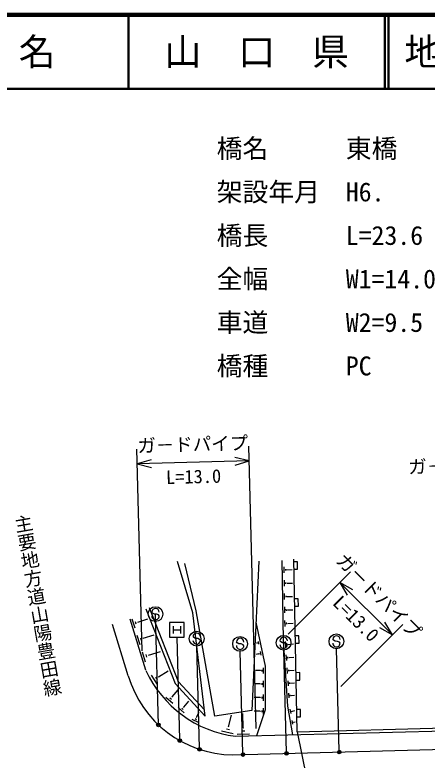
# Model space of a CAD drawing. Units: millimetres on the paper. Extents: x 40 to 680, y 20 to 380.
# Drawn here: x 317.6 to 373.5, y 279.1 to 380 of the extents above; entities that cross this region are included whole.
import ezdxf
from ezdxf.enums import TextEntityAlignment as Align

# ---------------------------------------------------------------- set-up
doc = ezdxf.new("R2010")
doc.units = ezdxf.units.MM
doc.header["$PDMODE"] = 32
doc.header["$PDSIZE"] = 0.5
for name, color, linetype, lineweight in [('S-BGD', 7, 'Continuous', 25), ('S-STR-HTXT', 7, 'Continuous', 13), ('S-STR-STR1', 1, 'Continuous', 25), ('S-STR-STRC', 7, 'Continuous', 25), ('S-TTL', 2, 'Continuous', 140), ('S-TTL-LINE', 7, 'Continuous', 50)]:
    doc.layers.add(name, color=color, linetype=linetype, lineweight=lineweight)
doc.layers.add('S-TTL-TXT', color=7, linetype='Continuous')
doc.styles.add('@ＭＳ ゴシック', font='')
doc.styles.add('ＭＳ ゴシック', font='')
doc.styles.get('@ＭＳ ゴシック').set_extended_font_data('@MS Gothic')
doc.styles.get('ＭＳ ゴシック').set_extended_font_data('MS Gothic')

msp = doc.modelspace()

# ---------------------------------------------------------------- linework, layer by layer
at = {"layer": 'S-BGD'}
for p, q in [((341.721, 299.024), (339.634, 305.969)), ((350.652, 306.027), (349.698, 285.816)), ((353.789, 306.108), (353.955, 295.326)), ((355.861, 282.923), (355.393, 306.274)), ((355.9, 305.928), (355.4, 305.918)), ((355.92, 304.928), (355.9, 305.928)), ((342.178, 299.307), (340.629, 305.721)), ((354.052, 305.258), (354.065, 304.453)), ((354.258, 304.96), (354.261, 304.758)), ((354.461, 304.887), (354.462, 304.837)), ((354.461, 304.862), (355.171, 304.873)), ((355.42, 304.918), (355.92, 304.928)), ((354.08, 303.452), (354.093, 302.643)), ((354.287, 303.152), (354.29, 302.95)), ((354.491, 303.079), (354.491, 303.029)), ((354.491, 303.054), (355.207, 303.065)), ((354.108, 301.642), (354.121, 300.829)), ((354.316, 301.34), (354.319, 301.137)), ((354.521, 301.267), (354.521, 301.216)), ((354.521, 301.242), (355.244, 301.253)), ((356, 300.929), (355.5, 300.919)), ((356.02, 299.929), (356, 300.929)), ((335.823, 299.752), (339.751, 289.711)), ((354.136, 299.828), (354.149, 299.01)), ((355.52, 299.919), (356.02, 299.929)), ((335.357, 299.57), (339.32, 289.441)), ((343.399, 285.047), (341.721, 299.024)), ((344.721, 285.041), (342.178, 299.307)), ((354.345, 299.524), (354.348, 299.32)), ((354.551, 299.451), (354.552, 299.4)), ((354.551, 299.425), (355.28, 299.436)), ((335.36, 291.249), (333.223, 298.183)), ((333.479, 298.198), (333.848, 297.002)), ((333.917, 297.842), (334.009, 297.543)), ((334.251, 297.822), (334.274, 297.747)), ((334.262, 297.784), (335.624, 298.204)), ((338.568, 297.718), (338.568, 295.718)), ((340.568, 297.718), (338.568, 297.718)), ((340.568, 295.718), (340.568, 297.718)), ((350.262, 297.764), (351.522, 291.787)), ((354.164, 298.009), (354.177, 297.187)), ((354.374, 297.704), (354.377, 297.498)), ((332.971, 290.512), (330.834, 297.446)), ((339.068, 297.218), (339.068, 296.218)), ((339.068, 296.718), (340.068, 296.718)), ((340.068, 297.218), (340.068, 296.218)), ((354.581, 297.63), (354.582, 297.579)), ((354.581, 297.604), (355.317, 297.616)), ((334.15, 296.024), (334.543, 294.747)), ((334.985, 295.582), (336.471, 296.04)), ((338.568, 295.718), (340.568, 295.718)), ((356.101, 295.93), (355.601, 295.92)), ((356.121, 294.93), (356.101, 295.93)), ((334.617, 295.643), (334.715, 295.324)), ((334.973, 295.622), (334.998, 295.542)), ((350.43, 294.921), (350.369, 294.908)), ((350.428, 294.932), (350.432, 294.911)), ((350.505, 294.981), (350.523, 294.897)), ((350.563, 295.125), (350.634, 294.788)), ((353.955, 295.326), (354.563, 286.368)), ((354.218, 295.143), (354.274, 294.32)), ((354.445, 294.848), (354.459, 294.643)), ((354.656, 294.785), (354.659, 294.734)), ((354.657, 294.76), (355.373, 294.808)), ((355.621, 294.92), (356.121, 294.93)), ((334.845, 293.767), (335.265, 292.407)), ((335.735, 293.297), (337.349, 293.794)), ((350.845, 293.788), (350.953, 293.276)), ((335.343, 293.362), (335.448, 293.022)), ((335.722, 293.339), (335.749, 293.254)), ((350.643, 293.478), (350.298, 293.405)), ((350.64, 293.494), (350.646, 293.462)), ((350.757, 293.569), (350.784, 293.441)), ((354.341, 293.332), (354.394, 292.553)), ((354.556, 293.053), (354.569, 292.858)), ((354.756, 292.993), (354.759, 292.945)), ((354.757, 292.969), (355.409, 293.013)), ((351.522, 291.787), (351.522, 285.871)), ((337.089, 290.345), (338.379, 291.173)), ((350.884, 291.198), (350.202, 291.198)), ((350.884, 291.222), (350.884, 291.173)), ((351.078, 291.295), (351.078, 291.101)), ((351.272, 291.586), (351.272, 290.81)), ((354.461, 291.564), (354.511, 290.827)), ((354.664, 291.3), (354.677, 291.116)), ((354.853, 291.244), (354.856, 291.198)), ((354.855, 291.221), (355.444, 291.261)), ((356.201, 290.931), (355.701, 290.921)), ((356.221, 289.931), (356.201, 290.931)), ((336.086, 290.564), (336.87, 289.342)), ((336.686, 290.302), (336.882, 289.997)), ((337.065, 290.384), (337.114, 290.307)), ((339.751, 289.711), (343.297, 285.891)), ((351.272, 289.8), (351.272, 288.982)), ((354.578, 289.838), (354.626, 289.142)), ((355.721, 289.921), (356.221, 289.931)), ((338.927, 287.67), (339.741, 288.622)), ((339.32, 289.441), (343.399, 285.047)), ((350.863, 289.391), (350.117, 289.391)), ((350.863, 289.417), (350.863, 289.366)), ((351.068, 289.494), (351.068, 289.289)), ((354.77, 289.589), (354.782, 289.415)), ((354.949, 289.536), (354.952, 289.492)), ((354.95, 289.514), (355.479, 289.55)), ((338.898, 287.695), (338.956, 287.645)), ((351.057, 287.65), (351.057, 287.434)), ((351.272, 287.973), (351.272, 287.111)), ((354.693, 288.153), (354.737, 287.497)), ((354.873, 287.918), (354.885, 287.754)), ((355.042, 287.868), (355.044, 287.827)), ((355.043, 287.847), (355.512, 287.879)), ((338.071, 287.603), (338.994, 286.813)), ((338.614, 287.538), (338.845, 287.34)), ((340.496, 286.247), (341.191, 287.06)), ((350.842, 287.542), (350.029, 287.542)), ((350.842, 287.569), (350.842, 287.515)), ((339.728, 286.186), (340.556, 285.479)), ((340.215, 286.128), (340.422, 285.951)), ((340.47, 286.269), (340.521, 286.225)), ((349.698, 285.816), (344.721, 285.041)), ((350.842, 285.692), (350.029, 285.692)), ((351.522, 285.871), (350.348, 282.378)), ((350.842, 285.719), (350.842, 285.665)), ((351.057, 285.8), (351.057, 285.585)), ((351.272, 286.123), (351.272, 285.262)), ((354.563, 286.368), (355.222, 282.506)), ((354.885, 285.971), (354.984, 285.391)), ((355.067, 285.778), (355.091, 285.633)), ((355.221, 285.748), (355.227, 285.712)), ((355.224, 285.73), (355.557, 285.787)), ((356.301, 285.932), (355.801, 285.922)), ((356.321, 284.932), (356.301, 285.932)), ((341.577, 284.647), (342.466, 284.217)), ((342.018, 284.708), (342.24, 284.601)), ((342.209, 284.89), (342.264, 284.863)), ((342.237, 284.877), (342.58, 285.587)), ((346.577, 283.607), (346.944, 285.153)), ((348.542, 283.433), (348.491, 285.377)), ((355.821, 284.922), (356.321, 284.932)), ((346.626, 283.595), (346.528, 283.618)), ((355.148, 284.427), (355.227, 283.964)), ((355.294, 284.273), (355.314, 284.157)), ((355.417, 284.249), (355.422, 284.22)), ((355.42, 284.235), (355.587, 284.264)), ((347.175, 282.637), (345.606, 283.009)), ((346.68, 283.168), (346.288, 283.261)), ((347.496, 282.303), (380.68, 283.174)), ((349.416, 282.604), (347.713, 282.559)), ((348.766, 283.013), (348.34, 283.001)), ((348.595, 283.434), (348.489, 283.431)), ((355.861, 282.923), (379.453, 283.542)), ((347.13, 279.793), (380.746, 280.674))]:
    msp.add_line(p, q, dxfattribs=at)
for centre, radius, start, end in [((349.49, 297.721), 15.546, 204.72312, 262.63037), ((347.309, 294.739), 14.947, 196.42722, 269.31591)]:
    msp.add_arc(centre, radius, start, end, dxfattribs=at)
at = {"layer": 'S-STR-STR1'}
msp.add_line((355.861, 282.923), (358.858, 268.196), dxfattribs=at)
at = {"layer": 'S-STR-STRC'}
for p, q in [((334.836, 293.865), (334.119, 321.191)), ((350.322, 283.378), (349.32, 321.589)), ((349.372, 319.59), (347.428, 320.057)), ((336.089, 319.759), (334.172, 319.191)), ((349.372, 319.59), (334.172, 319.191)), ((334.172, 319.191), (336.116, 318.724)), ((347.455, 319.022), (349.372, 319.59)), ((354.66, 296.151), (363.067, 304.558)), ((368.756, 296.04), (361.653, 303.143)), ((363.385, 302.143), (361.653, 303.143)), ((361.653, 303.143), (362.653, 301.411)), ((336.272, 298.994), (336.172, 299.112)), ((336.516, 298.854), (336.272, 298.994)), ((336.817, 298.852), (336.516, 298.854)), ((337.06, 283.858), (336.667, 298.853)), ((337.062, 298.74), (336.817, 298.852)), ((337.168, 298.604), (337.062, 298.74)), ((338.568, 297.718), (338.568, 295.718)), ((340.568, 297.718), (338.568, 297.718)), ((340.568, 295.718), (340.568, 297.718)), ((368.756, 296.04), (367.756, 297.772)), ((339.068, 297.218), (339.068, 296.218)), ((339.068, 296.718), (340.068, 296.718)), ((340.068, 297.218), (340.068, 296.218)), ((361.764, 289.047), (370.171, 297.454)), ((367.024, 297.04), (368.756, 296.04)), ((338.568, 295.718), (340.568, 295.718)), ((339.956, 281.873), (339.593, 295.718)), ((341.849, 295.676), (341.75, 295.794)), ((342.094, 295.536), (341.849, 295.676)), ((342.395, 295.534), (342.094, 295.536)), ((342.64, 295.422), (342.395, 295.534)), ((342.746, 295.286), (342.64, 295.422)), ((347.733, 294.965), (347.634, 295.083)), ((347.978, 294.825), (347.733, 294.965)), ((348.279, 294.823), (347.978, 294.825)), ((348.524, 294.711), (348.279, 294.823)), ((348.63, 294.575), (348.524, 294.711)), ((353.628, 295.119), (353.529, 295.237)), ((353.873, 294.98), (353.628, 295.119)), ((354.174, 294.978), (353.873, 294.98)), ((354.419, 294.866), (354.174, 294.978)), ((354.525, 294.73), (354.419, 294.866)), ((360.785, 295.307), (360.686, 295.425)), ((361.03, 295.168), (360.785, 295.307)), ((361.331, 295.165), (361.03, 295.168)), ((361.576, 295.053), (361.331, 295.165)), ((361.682, 294.917), (361.576, 295.053)), ((342.634, 280.69), (342.271, 294.535)), ((348.518, 279.979), (348.155, 293.825)), ((354.413, 280.134), (354.05, 293.979)), ((361.57, 280.322), (361.207, 294.167))]:
    msp.add_line(p, q, dxfattribs=at)
for centre, radius in [((336.667, 298.853), 1), ((342.245, 295.535), 1), ((348.129, 294.824), 1), ((354.024, 294.979), 1), ((361.181, 295.166), 1), ((337.06, 283.858), 0.15), ((337.06, 283.858), 0.12), ((337.06, 283.858), 0.09), ((337.06, 283.858), 0.06), ((337.06, 283.858), 0.03), ((339.96, 281.723), 0.15), ((339.96, 281.723), 0.12), ((339.96, 281.723), 0.09), ((339.96, 281.723), 0.06), ((339.96, 281.723), 0.03), ((342.638, 280.54), 0.15), ((342.638, 280.54), 0.12), ((342.638, 280.54), 0.09), ((342.638, 280.54), 0.06), ((342.638, 280.54), 0.03), ((348.522, 279.829), 0.15), ((348.522, 279.829), 0.12), ((348.522, 279.829), 0.09), ((348.522, 279.829), 0.06), ((348.522, 279.829), 0.03), ((354.417, 279.984), 0.15), ((354.417, 279.984), 0.12), ((354.417, 279.984), 0.09), ((354.417, 279.984), 0.06), ((354.417, 279.984), 0.03), ((361.574, 280.172), 0.15), ((361.574, 280.172), 0.12), ((361.574, 280.172), 0.09), ((361.574, 280.172), 0.06), ((361.574, 280.172), 0.03)]:
    msp.add_circle(centre, radius, dxfattribs=at)
for centre, start, end in [((336.672, 299.108), 359.55488, 179.55488), ((336.668, 298.608), 179.55488, 359.55488), ((342.25, 295.79), 359.55488, 179.55488), ((354.029, 295.233), 359.55488, 179.55488), ((361.186, 295.421), 359.55488, 179.55488), ((342.246, 295.29), 179.55488, 359.55488), ((348.134, 295.079), 359.55488, 179.55488), ((354.025, 294.733), 179.55488, 359.55488), ((361.182, 294.921), 179.55488, 359.55488), ((348.13, 294.579), 179.55488, 359.55488)]:
    msp.add_arc(centre, 0.5, start, end, dxfattribs=at)
for p in [(337.06, 283.858), (339.96, 281.723), (342.638, 280.54), (348.522, 279.829), (354.417, 279.984), (361.574, 280.172)]:
    msp.add_point(p, dxfattribs=at)
at = {"layer": 'S-TTL'}
msp.add_line((680, 380), (40, 380), dxfattribs=at)
at = {"layer": 'S-TTL-LINE'}
for p, q in [((333, 380), (333, 370)), ((367.75, 380), (367.75, 370)), ((368.25, 380), (368.25, 370)), ((40, 370), (680, 370))]:
    msp.add_line(p, q, dxfattribs=at)

# ---------------------------------------------------------------- texts
at = {"layer": 'S-BGD', "style": '@ＭＳ ゴシック'}
msp.add_text('主要地方道山陽豊田線', height=1.833, rotation=279.926, dxfattribs=at).set_placement((320.711, 300.011), align=Align.MIDDLE_CENTER)
at = {"layer": 'S-STR-HTXT', "style": 'ＭＳ ゴシック'}
for s, p in [('橋名\u3000\u3000\u3000東橋', (344.952, 359.866)), ('架設年月\u3000H6.', (344.952, 353.974)), ('橋長\u3000\u3000\u3000L=23.6', (344.952, 348.083)), ('全幅\u3000\u3000\u3000W1=14.0', (344.952, 342.192)), ('車道\u3000\u3000\u3000W2=9.5', (344.952, 336.301)), ('橋種\u3000\u3000\u3000PC', (344.952, 330.41))]:
    msp.add_text(s, height=2.566, dxfattribs=at).set_placement(p, align=Align.BOTTOM_LEFT)
at = {"layer": 'S-STR-STRC', "style": 'ＭＳ ゴシック'}
for rotation, p in [(1.502, (341.746, 320.39)), (1.502, (378.448, 317.518)), (315, (365.912, 300.299))]:
    msp.add_text('ガ－ドパイプ', height=1.833, rotation=rotation, dxfattribs=at).set_placement(p, align=Align.BOTTOM_CENTER)
at = {"layer": 'S-STR-STRC', "style": '@ＭＳ ゴシック'}
for rotation, p in [(1.502, (341.798, 318.391)), (315, (364.498, 298.885))]:
    msp.add_text('L=13.0', height=1.833, rotation=rotation, dxfattribs=at).set_placement(p, align=Align.TOP_CENTER)
at = {"layer": 'S-TTL-TXT', "style": 'ＭＳ ゴシック'}
for s, p in [('県\u3000名', (315.625, 375)), ('山\u3000口\u3000県', (350.375, 375))]:
    msp.add_text(s, height=3.666, dxfattribs=at).set_placement(p, align=Align.MIDDLE_CENTER)
msp.add_text('地 名', height=3.666, dxfattribs=at).set_placement((370.38, 375), align=Align.MIDDLE_LEFT)

doc.saveas('drawing.dxf')
